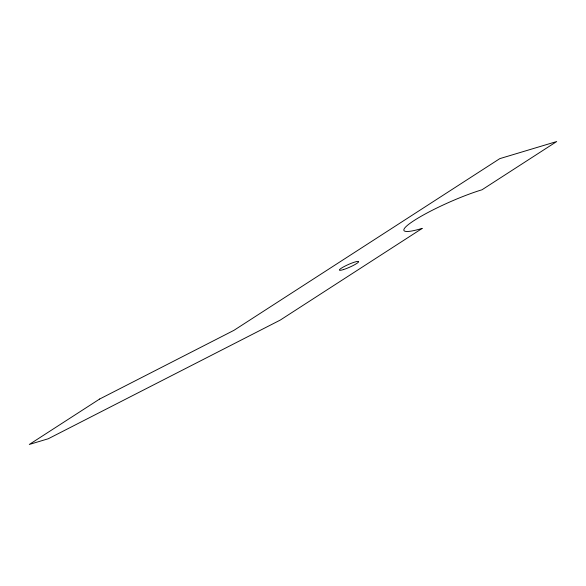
<?xml version="1.0" encoding="UTF-8"?>
<svg xmlns="http://www.w3.org/2000/svg" width="586" height="586" viewBox="0 0 586 586"><rect width="100%" height="100%" fill="white"/><g stroke="black" fill="none" stroke-linecap="round" stroke-linejoin="round"><path stroke-width="0.88" d="M99.635 399.037L29.3 444.459L48.264 438.76L280.247 320.088L422.257 228.372A52.711 7.428 -23.9 0 1 414.199 220.468A52.711 7.428 -23.9 0 1 482.007 189.783L556.7 141.541L499.807 158.63L233.931 330.343L99.635 399.037M343.477 269.575A10.541 1.487 -23.9 0 0 358.61 261.832A10.541 1.487 -23.9 0 0 344.876 266.176A10.541 1.487 -23.9 0 0 343.477 269.575"/></g></svg>
